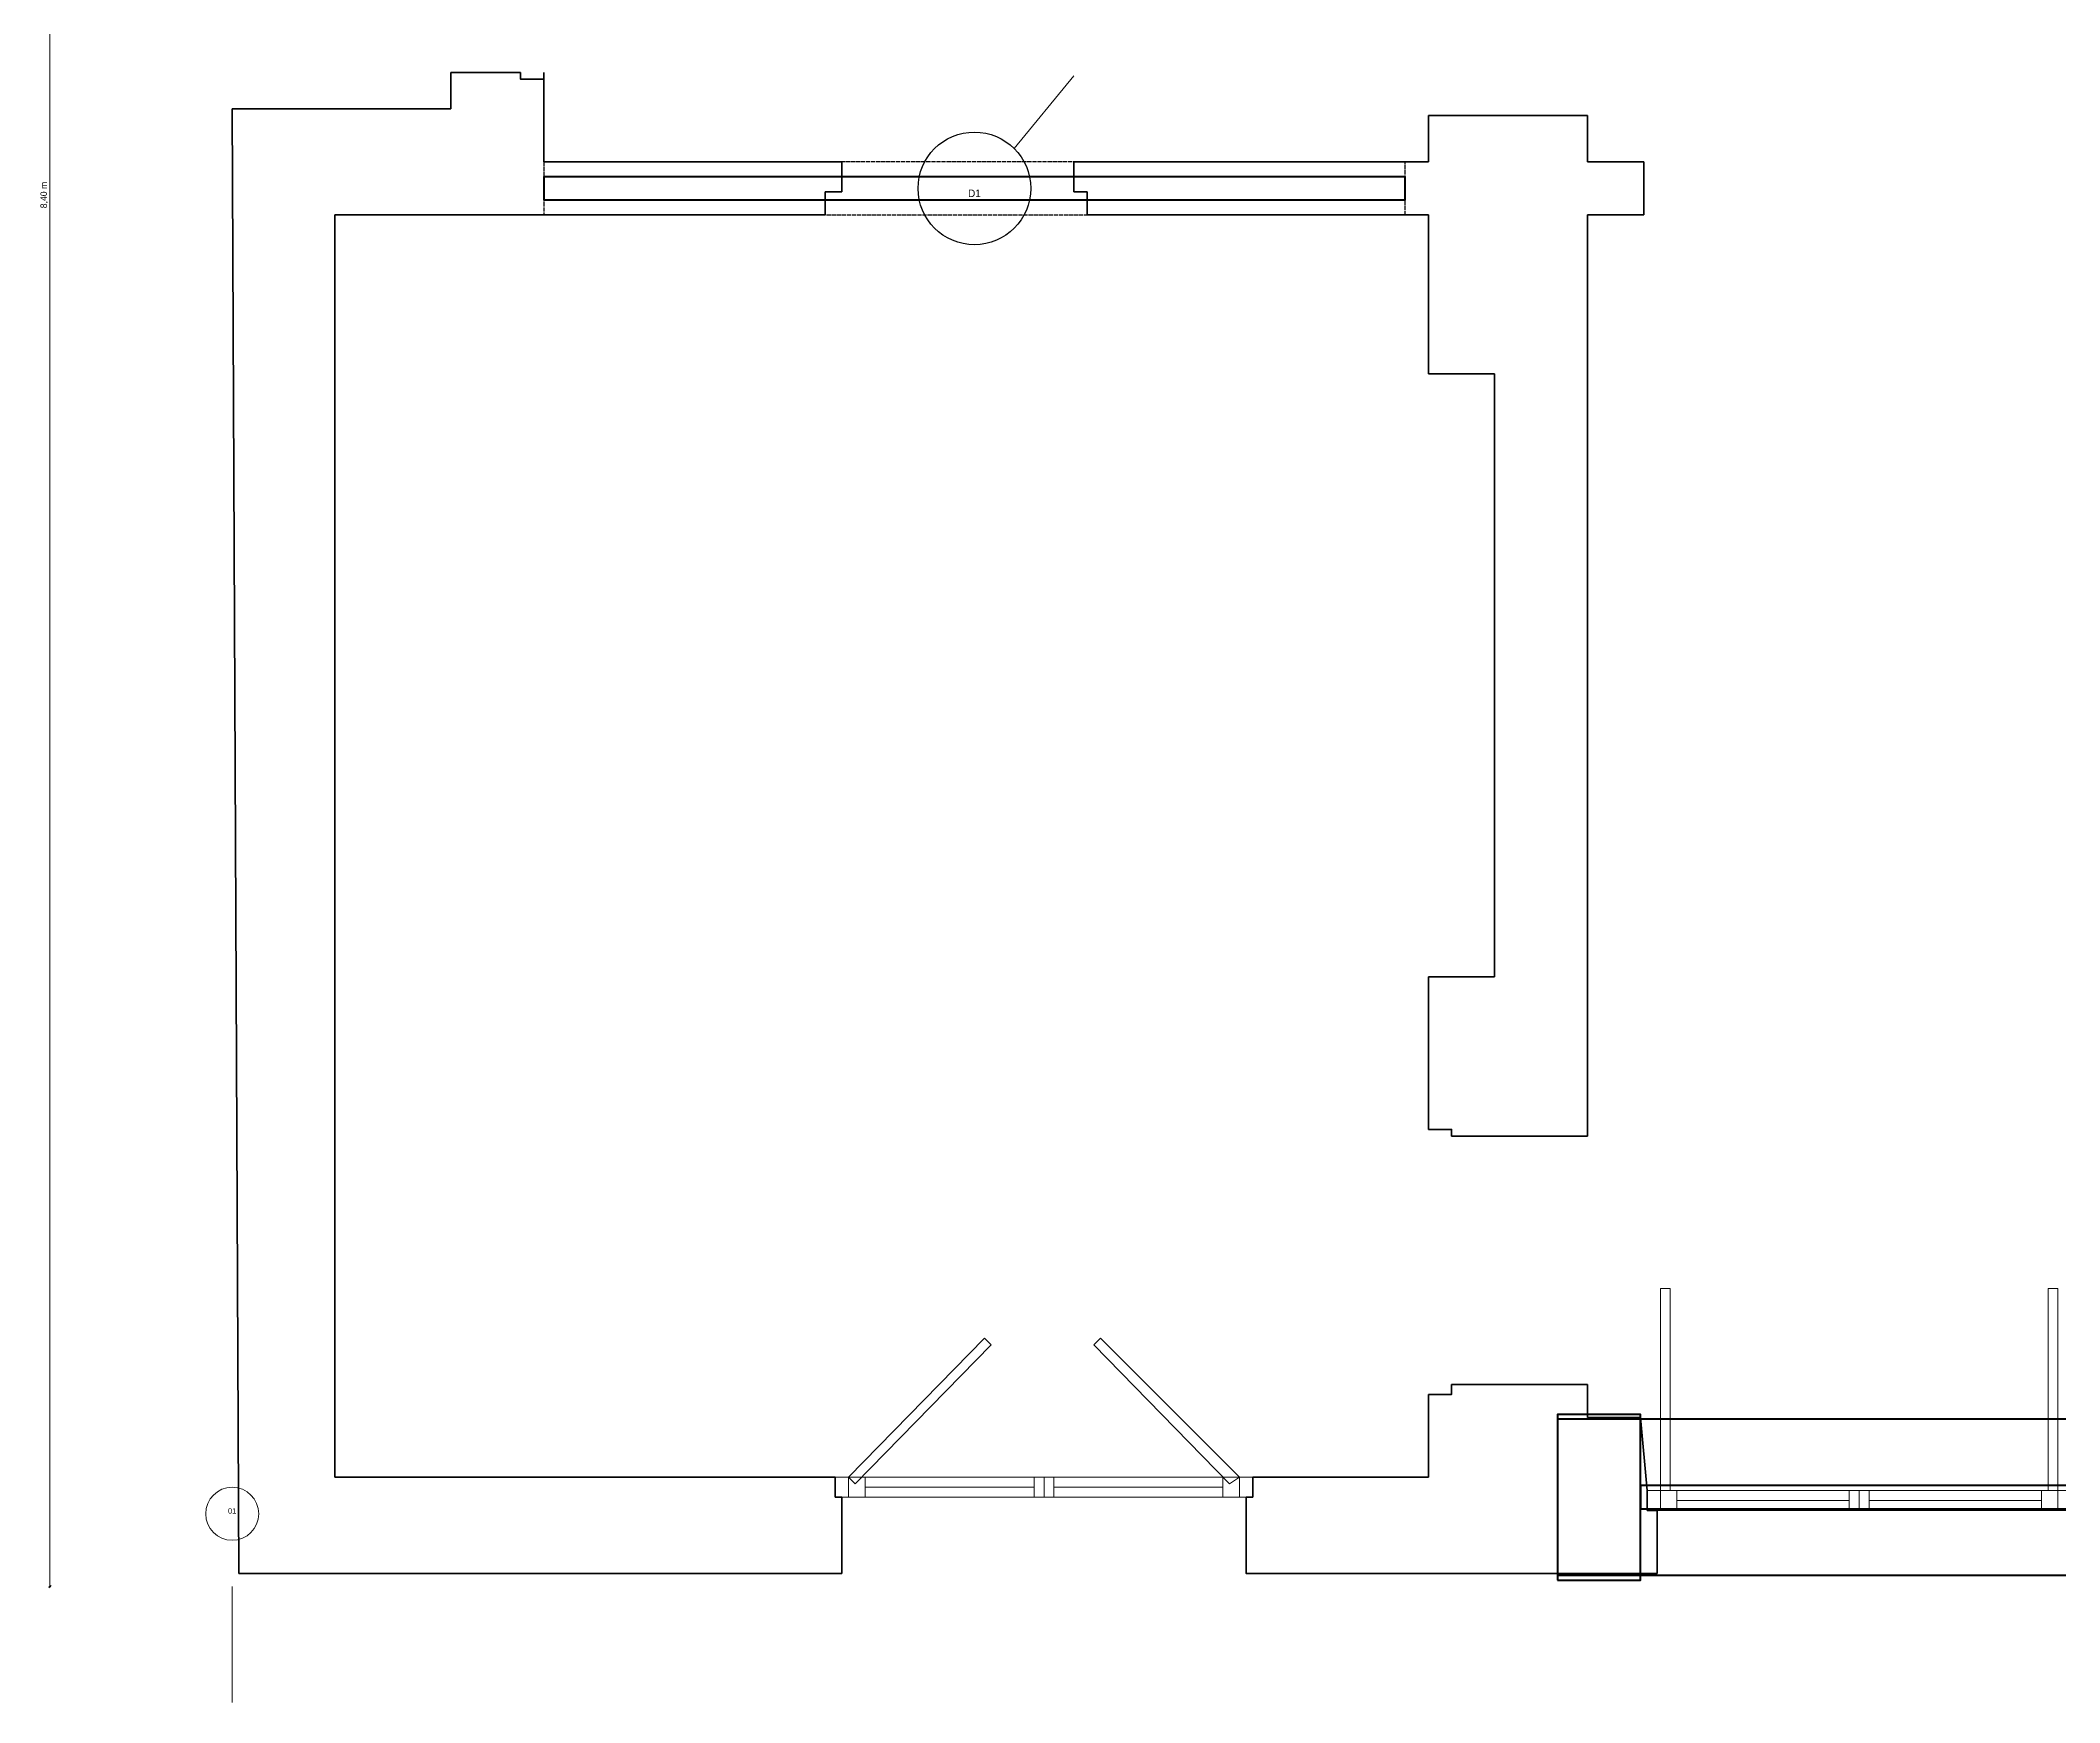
# Model space of a CAD drawing. Header units: centimetres. Extents: x -58 to 1254, y -35 to 935.
# Drawn here: x -58 to 552, y -35 to 467 of the extents above; entities that cross this region are included whole.
import ezdxf

# ---------------------------------------------------------------- set-up
doc = ezdxf.new("R2010")
doc.units = ezdxf.units.CM
doc.linetypes.add('DASHED', pattern=[1.524, 1.27, -0.254])
for name, color, linetype, lineweight in [('STR_ACIER_PROFILS', 6, 'CONTINUOUS', 50), ('STR_COFFRAGE_BA', 6, 'CONTINUOUS', 50), ('STR_COTATIONS_TEXTES', 7, 'CONTINUOUS', 25), ('STR_DEMOLITION', 1, 'DASHED', 25), ('STR_EXISTANT', 7, 'CONTINUOUS', 18)]:
    doc.layers.add(name, color=color, linetype=linetype, lineweight=lineweight)

msp = doc.modelspace()

# ---------------------------------------------------------------- linework, layer by layer
at = {"layer": 'STR_ACIER_PROFILS', "lineweight": 50}
for points in [[(94, 418.5), (354, 418.5), (354, 425.5), (94, 425.5), (94, 418.5)], [(425, 23.5), (805, 23.5), (805, 30.5), (425, 30.5), (425, 23.5)]]:
    msp.add_lwpolyline(points, dxfattribs=at)
at = {"layer": 'STR_COFFRAGE_BA', "lineweight": 50}
for points in [[(400, 2), (425, 2), (425, 52), (400, 52), (400, 2)], [(400, 3.5), (830, 3.5), (830, 50.5), (400, 50.5), (400, 3.5)]]:
    msp.add_lwpolyline(points, dxfattribs=at)
at = {"layer": 'STR_COTATIONS_TEXTES', "lineweight": 18}
for p, q in [((-55, 0), (-55, 840)), ((236, 434), (254, 456))]:
    msp.add_line(p, q, dxfattribs=at)
at = {"layer": 'STR_COTATIONS_TEXTES', "lineweight": 25}
for p, q in [((-55.35, -0.35), (-54.65, 0.35)), ((-55.3, 0), (-54.7, 0))]:
    msp.add_line(p, q, dxfattribs=at)
at = {"layer": 'STR_COTATIONS_TEXTES', "lineweight": 13}
msp.add_line((0, -35), (0, 0), dxfattribs=at)
at = {"layer": 'STR_COTATIONS_TEXTES', "lineweight": 25}
msp.add_circle((224, 422), 17, dxfattribs=at)
at = {"layer": 'STR_COTATIONS_TEXTES', "lineweight": 18}
msp.add_circle((0, 22), 8, dxfattribs=at)
at = {"layer": 'STR_DEMOLITION', "lineweight": 25}
for points in [[(94, 414), (354, 414), (354, 430), (94, 430), (94, 414)], [(425, 3.5), (805, 3.5), (805, 50.5), (425, 50.5), (425, 3.5)]]:
    msp.add_lwpolyline(points, dxfattribs=at)
at = {"layer": 'STR_EXISTANT', "lineweight": 35}
for p, q in [((87, 457), (66, 457)), ((66, 457), (66, 446)), ((94, 457), (94, 430)), ((66, 446), (0, 446)), ((0, 446), (2, 4)), ((361, 444), (409, 444)), ((361, 444), (361, 430)), ((409, 444), (409, 430)), ((184, 430), (94, 430)), ((184, 430), (184, 421)), ((361, 430), (254, 430)), ((254, 430), (254, 421)), ((409, 430), (426, 430)), ((426, 430), (426, 414)), ((179, 414), (179, 421)), ((184, 421), (179, 421)), ((254, 421), (258, 421)), ((258, 414), (258, 421)), ((31, 33), (31, 414)), ((179, 414), (31, 414)), ((361, 414), (258, 414)), ((361, 414), (361, 366)), ((409, 414), (426, 414)), ((409, 414), (409, 136)), ((381, 366), (361, 366)), ((381, 366), (381, 184)), ((361, 184), (381, 184)), ((361, 184), (361, 138)), ((368, 136), (409, 136)), ((368, 61), (409, 61)), ((409, 61), (409, 51)), ((361, 58), (361, 33)), ((409, 51), (425, 51)), ((425, 51), (427, 29)), ((182, 33), (31, 33)), ((182, 33), (182, 27)), ((361, 33), (308, 33)), ((308, 33), (308, 27)), ((427, 29), (427, 23)), ((184, 4), (2, 4))]:
    msp.add_line(p, q, dxfattribs=at)
at = {"layer": 'STR_EXISTANT', "lineweight": 13}
for p, q in [((304, 33), (186, 33)), ((245, 33), (245, 27)), ((304, 27), (186, 27)), ((242, 30), (191, 30)), ((299, 30), (248, 30)), ((551, 29), (431, 29)), ((488, 26), (436, 26)), ((491, 29), (491, 23)), ((546, 26), (494, 26)), ((551, 23), (431, 23))]:
    msp.add_line(p, q, dxfattribs=at)
at = {"layer": 'STR_EXISTANT', "lineweight": 35}
for points in [[(87, 457), (87, 455), (94, 455)], [(361, 138), (368, 138), (368, 136)], [(368, 61), (368, 58), (361, 58)], [(184, 4), (184, 27), (182, 27)], [(430, 4), (306, 4), (306, 27), (308, 27)], [(430, 4), (430, 23), (427, 23)]]:
    msp.add_lwpolyline(points, dxfattribs=at)
at = {"layer": 'STR_EXISTANT', "lineweight": 13}
for points in [[(431, 29), (431, 90), (434, 90), (434, 29), (431, 29)], [(551, 29), (551, 90), (548, 90), (548, 29), (551, 29)], [(186, 33), (227, 75), (229, 73), (188, 31), (186, 33)], [(304, 33), (262, 75), (260, 73), (301, 31), (304, 33)], [(186, 27), (182, 27), (182, 33), (186, 33), (186, 27)], [(191, 27), (186, 27), (186, 33), (191, 33), (191, 27)], [(248, 27), (242, 27), (242, 33), (248, 33), (248, 27)], [(304, 27), (299, 27), (299, 33), (304, 33), (304, 27)], [(308, 27), (304, 27), (304, 33), (308, 33), (308, 27)], [(431, 23), (427, 23), (427, 29), (431, 29), (431, 23)], [(436, 23), (431, 23), (431, 29), (436, 29), (436, 23)], [(494, 23), (488, 23), (488, 29), (494, 29), (494, 23)], [(551, 23), (546, 23), (546, 29), (551, 29), (551, 23)], [(555, 23), (551, 23), (551, 29), (555, 29), (555, 23)]]:
    msp.add_lwpolyline(points, dxfattribs=at)

# ---------------------------------------------------------------- texts
at = {"layer": 'STR_COTATIONS_TEXTES', "insert": (-55.55, 420), "char_height": 1.95, "attachment_point": 8, "rotation": 90}
msp.add_mtext('8,40 m', dxfattribs=at)
at = {"layer": 'STR_COTATIONS_TEXTES', "attachment_point": 8}
for s, insert, char_height in [('D1', (224, 419.4), 2.25), ('01', (0, 22), 1.65)]:
    msp.add_mtext(s, dxfattribs=dict(at, insert=insert, char_height=char_height))

doc.saveas('drawing.dxf')
